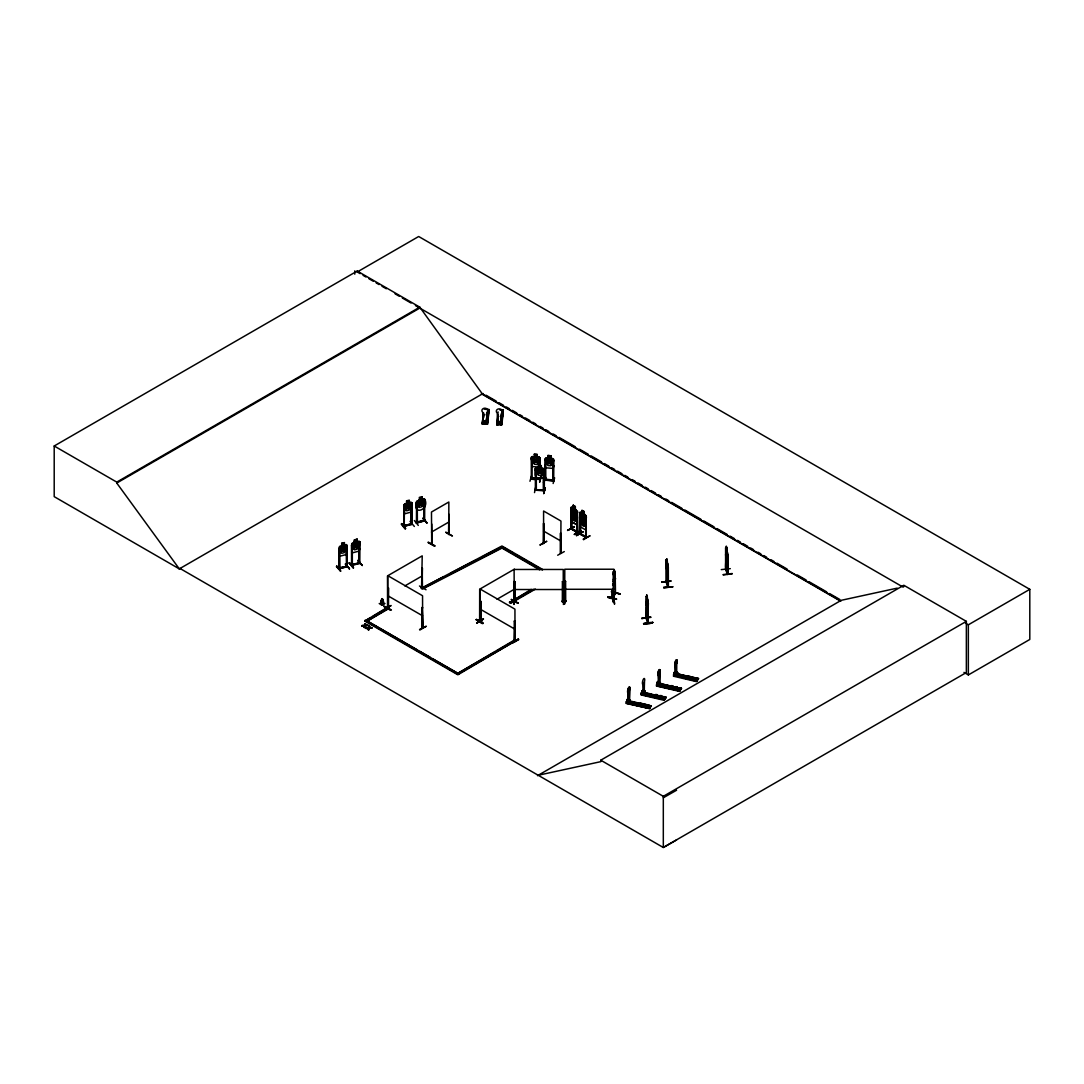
<?xml version="1.0" encoding="UTF-8"?>
<svg xmlns="http://www.w3.org/2000/svg" width="1084" height="1084" viewBox="0 0 1084 1084"><rect width="100%" height="100%" fill="white"/><g stroke="black" fill="none" stroke-linecap="round" stroke-linejoin="round"><path stroke-width="1.5" d="M646.647 606.85L646.701 618.571L646.078 618.178L648.002 623.205M646.674 618.517L646.213 617.812M647.758 622.067L646.66 618.07M647.758 622.799L648.313 603.111L648.029 623.259L648.002 601.674L646.782 594.953L646.294 618.571M667.812 586.634L667.812 564.059L667.947 587.081L666.145 581.891L667.893 586.268M667.839 585.848L668.381 587.04L668.313 566.959M668.354 586.945L666.47 581.905L666.47 566.864M726.185 569.683L726.294 546.119L726.89 547.84M725.982 559.208C725.061 571.688 725.738 565.496 727.54 574.425L727.513 552.84L725.602 547.854M727.906 574.33L727.825 554.276M628.137 702.283L629.303 700.643L629.533 690.63A3.076 0.948 -76.8 0 0 629.533 687.093A3.076 0.948 -76.8 0 0 627.907 689.41A3.076 0.948 -76.8 0 0 627.907 692.961L628.313 702.324L629.479 700.684L629.709 690.671A3.076 0.948 -76.8 0 0 629.709 687.134A3.076 0.948 -76.8 0 0 628.083 689.451A3.076 0.948 -76.8 0 0 628.083 693.001L628.313 702.324M644.37 682.066L644.126 692.08L643.151 693.76L644.316 692.12L644.37 682.066A3.076 0.948 -76.8 0 0 644.37 678.53A3.076 0.948 -76.8 0 0 642.744 680.847A3.076 0.948 -76.8 0 0 642.744 684.397L643.151 693.76M658.354 684.844L659.506 683.191L659.75 673.191A3.076 0.948 -76.8 0 0 659.75 669.641A3.076 0.948 -76.8 0 0 658.11 671.972A3.076 0.948 -76.8 0 0 658.11 675.522L658.53 684.885L659.682 683.245L659.926 673.232A3.076 0.948 -76.8 0 0 659.926 669.695A3.076 0.948 -76.8 0 0 658.3 672.012A3.076 0.948 -76.8 0 0 658.3 675.562L658.11 675.522M676.755 663.381L676.687 673.421L675.535 675.061L675.305 665.739A3.076 0.948 -76.8 0 1 675.305 662.188A3.076 0.948 -76.8 0 1 676.931 659.871A3.076 0.948 -76.8 0 1 676.931 663.422L676.755 663.381A3.076 0.948 -76.8 0 0 676.755 659.831A3.076 0.948 -76.8 0 0 675.115 662.148A3.076 0.948 -76.8 0 0 675.115 665.698L675.359 675.02L676.511 673.381M381.961 602.609C380.362 591.457 387.3 607.609 380.755 604.1L382.083 598.653M627.65 699.573L628.097 699.925M642.175 691.538L642.812 691.05M642.988 691.538L643.273 691.822M643.381 691.7L643.34 691.091M643.124 691.402L642.351 691.389L643.462 691.118M657.582 682.69L657.473 681.904L658.652 682.934M657.961 682.676L657.785 681.971M674.316 672.73L674.492 672.703M675.495 672.419L674.587 672.866L674.573 672.134M674.817 674.221L698.313 679.112L674.709 673.841L674.18 674.6L674.709 671.66L674.614 672.879M674.587 672.256L675.725 673.056M487.136 412.57L486.486 422.326L483.423 422.204L482.8 412.408A3.076 2.507 6.7 0 1 482.8 408.858A3.076 2.507 6.7 0 1 487.136 409.02A3.076 2.507 6.7 0 1 487.136 412.57L487.123 412.679M500.903 422.977L501.553 413.221A3.076 2.507 6.7 0 0 501.553 409.684A3.076 2.507 6.7 0 0 497.217 409.508A3.076 2.507 6.7 0 0 497.217 413.058L497.854 422.746M675.4 672.676L674.695 672.365M657.703 681.47L657.189 682.351L657.988 682.568M627.487 698.909L627.135 699.83M627.5 699.478L627.175 701.904M641.931 691.429C641.579 695.657 642.08 688.625 642.392 691.511M674.709 671.66L674.384 674.654L674.343 672.378M381.405 604.411L381.839 598.815M347.029 566.553L338.682 568.761L339.482 568.558M339.604 568.03C359.59 563.409 330.281 569.696 339.726 568.03M346.108 566.078C347.029 568.328 345.091 565.36 347.029 565.821M352.368 564.601C370.958 560.401 345.661 565.536 352.354 564.629M359.915 562.623L358.872 562.65L359.712 562.433M403.533 526.336L411.893 524.1M424.074 521.092L424.765 520.157L424.061 521.079M423.722 520.93L424.657 519.941L424.657 520.672L416.31 522.881L417.191 521.919L417.367 522.84L417.272 502.8L416.392 502.841L417.272 502.8M648.002 608.26L647.717 610.211L647.907 608.273M667.812 574.032C670.061 585.306 662.121 547.176 667.798 564.127M727.54 559.493L727.229 561.376L725.792 557.325M613.232 583.883L615.021 581.146L615.387 578.233M612.596 584.899L615.116 581.159L615.468 578.246M482.217 424.047L483.505 412.855L482.217 424.047L487.502 424.223L489.196 409.847L484.236 409.115M483.681 414.169L482.597 423.898L483.789 424.101M486.784 422.597L486.784 423.641L482.908 423.492L482.719 420.971L482.556 423.736L483.491 423.925M483.559 417.679L484.047 414.467M485.185 421.486L484.846 422.123L485.198 420.795M485.293 420.958L485.212 421.839M485.185 421.635C484.67 419.223 484.182 423.383 485.036 420.741M485.551 421.391C481.499 420.375 486.662 426.961 485.564 421.269M486.906 424.223L485.917 424.183L486.648 417.774M487.041 414.603L487.936 409.508L486.608 424.183M485.917 424.183L487.936 409.508M486.594 424.196L488.83 409.549M486.811 424.223L488.545 409.86M487.15 424.047L488.83 409.291M487.488 424.237L488.884 409.698M496.716 424.711L498.112 411.906M498.084 414.82L496.919 424.549L498.193 424.765M500.185 409.833L503.247 409.955L501.201 424.291L497.326 424.142L498.139 414.969M497.326 424.142L497.136 421.622L497.136 422.936L501.729 423.112L501.729 421.798L501.377 422.841L497.488 422.679M497.597 421.527L498.152 416.744M498.572 424.061L498.572 421.866L499.981 421.92L499.981 424.115M498.979 421.568L499.507 422.367M499.006 422.055L499.439 421.473L498.884 422.543M499.643 422.381L499.25 421.486L498.992 422.232M499.981 421.92L498.559 422.001M501.079 418.451L501.621 413.641L501.16 418.451M501.025 424.833L500.307 424.82L502.353 410.159L501.201 424.291M503.247 409.955L501.309 424.874L500.659 424.535M501.607 424.711L503.247 410.199L500.185 410.091M503.247 410.199L501.919 424.874L496.635 424.698M616.349 599.371C609.289 594.791 601.132 597.419 616.362 599.303M434.819 545.808L428.126 542.528L434.643 546.322M428.261 542.108L434.806 545.835M485.171 421.676L484.833 420.7M546.661 541.336L540.198 544.764M380.755 604.1L381.88 598.896L383.736 603.476M627.067 699.736L626.958 701.863M642.243 691.145L642.527 690.4L641.999 690.982M657.283 682.283L657.378 684.465L657.907 681.524M380.619 603.151L381.866 598.747L380.47 603.639M531.228 477.895L531.309 478.898L531.282 457.299L534.249 456.743M532.23 456.499L539.168 457.218L540.238 458.126L540.13 466.31M532.108 458.681L531.228 458.789L532.108 458.681L532.027 478.938L532.149 478.193L540.225 478.952M537.149 454.575L537.136 457.109L538.626 458.071L538.626 462.678L537.136 464.508L534.358 464.25L532.867 462.123L532.867 457.529L534.358 456.838L534.263 454.223L537.257 454.508L537.23 457.028L539.182 457.163M537.257 454.508L534.249 454.277M531.445 476.025L529.954 481.269M531.39 477.909L540.13 478.952M543.545 490.28L544.439 490.849L535.388 490.185L535.361 468.369L535.333 475.063L536.363 477.61L543.369 478.274L544.29 475.903M535.333 468.423L538.341 467.787M536.255 470.022L535.388 470.131L536.255 470.022L536.35 490.09L535.469 489.982M539.371 459.372L540.184 459.44L539.371 459.372L539.317 466.228M540.238 458.126L539.141 457.231M536.363 477.61L543.369 478.274M539.195 467.163L532.19 466.513L531.39 457.34M535.604 487.366L534.507 492.597M535.293 489.44C537.759 488.87 534.683 491.662 535.469 489.25M539.331 479.629L539.48 478.64L539.398 479.643M553.802 480.28L553.653 481.011L544.873 480.131L544.9 458.64L547.908 457.976M539.575 482.123L541.065 476.879M544.249 490.808L543.369 490.944L544.344 491.066L544.303 469.223L541.309 468.125L541.322 465.592L538.341 465.321L538.423 467.936M545.74 459.968L544.873 460.077L545.74 459.968L545.78 480.212L545.035 479.169M539.642 482.177L541.119 476.933M543.463 470.89L544.344 470.795L543.463 470.89L543.545 491.011L543.518 470.713M544.9 465.253L545.821 467.8L552.84 468.396L553.87 466.039L552.84 468.396M547.908 455.51L550.889 455.795L547.908 455.51L547.989 458.126L546.499 458.817L546.499 463.424L547.989 465.537L550.767 465.795L552.257 463.966L552.257 459.359L550.767 458.397L550.889 455.795M545.455 477.326L543.545 482.61L545.537 477.407M545.482 477.014L544.06 482.651M550.875 458.315L553.87 459.413L553.667 480.984M545.74 479.291L544.778 479.385M545.835 479.304L553.829 480.009L553.91 480.795L545.035 479.9M543.518 490.036L536.309 489.751L544.249 490.076M552.799 458.505L545.848 457.841M543.667 493.152L545.171 487.908L543.789 493.532M543.667 493.572L545.211 487.949M552.948 460.836L553.816 460.727L552.948 460.836L553.03 480.957L553.003 460.659M554.629 477.841L553.138 483.505M649.465 708.57L626.227 703.462L626.498 701.484L628.842 702.025L628.706 703.53L630.305 699.952M626.688 702.662L649.722 708.367L626.457 703.164M666.023 697.107L664.289 699.559L661.945 699.017L663.679 696.551L666.023 697.107L664.18 700.318L641.064 694.898L641.335 692.92L643.679 693.462L643.679 694.505L645.143 692.432L642.798 691.877M641.335 692.92L641.335 693.963L664.777 699.451L641.186 694.587L641.674 694.045M650.983 706.551L629.14 701.836M665.888 697.852L642.907 691.944M660.522 682.5L658.923 686.091L659.058 684.587L656.714 684.031L656.443 686.023L679.6 691.402C678.855 689.505 675.224 691.091 679.058 687.676L681.402 688.218L680.969 689.41M681.05 689.139L681.538 688.597L659.831 683.421M698.191 679.289L698.408 678.408L696.064 677.852L694.329 680.576L696.064 677.852M698.394 678.841L675.291 673.245L675.318 671.944L677.663 672.5L675.928 676.267L676.064 674.763L673.584 674.411L676.064 674.763M612.731 589.303L612.785 597.731L612.094 597.365L615.793 592.501L615.075 593.571M615.739 593.327L612.446 598.165L612.433 589.235M383.899 606.566C406.161 617.568 369.522 597.975 390.47 610.251M476.093 619.858C483.112 619.316 487.041 628.95 476.459 619.249M407.841 505.957L405.619 504.426L407.327 506.784L405.538 510.212L407.923 507.177C408.939 510.781 412.245 508.572 408.465 506.499L410.226 503.288L407.963 505.903M346.284 554.547L347.178 551.783L346.284 554.547L339.793 556.214L338.994 554.046M358.939 551.011L359.942 541.743L359.807 563.395L359.834 562.623M359.983 548.423L359.034 551.119L352.557 552.799L351.812 550.537M422.096 499.196L424.833 499.331C430.009 510.008 411.622 516.35 416.663 501.499L419.318 499.887L418.072 501.174L418.072 505.781L419.454 507.393L422.001 506.702L423.37 504.372L423.37 499.765L422.001 499.304L422.055 496.675L419.318 497.407L419.454 499.995M423.898 508.667L424.833 505.957M355.755 544.967L358.113 542.23L356.365 545.537C359.861 547.623 357.056 549.778 355.823 546.214L353.452 549.249L355.24 545.821L353.519 543.463L355.782 545.116M486.811 415.308L486.174 414.345M571.038 514.073L571.702 516.905L576.783 519.764L577.447 517.678M576.783 519.764L577.447 517.773M585.441 524.764L586.227 522.745M583.043 516.851C581.837 515.97 587.257 513.396 583.544 517.42L584.967 521.16L583.124 517.705C582.203 521.025 579.926 518.423 582.664 516.892L581.336 513.301L583.084 516.58M485.104 421.012L484.873 422.055L484.616 421.012M485.266 421.053L484.48 421.73M363.858 627.311L364.4 625.617L364.387 627.609L365.051 625.563L367.828 625.211L365.051 625.563M368.614 630.048L369.278 628.002L372.042 627.65L369.278 628.422L368.614 630.048L368.628 628.056L368.086 629.75M364.481 625.265C358.072 625.495 365.457 627.351 365.145 623.666L365.674 624.384L365.145 623.666M364.481 625.685L365.145 624.086M368.709 627.704C362.3 627.934 369.685 629.79 369.373 626.105L369.359 628.07M368.709 628.124L369.373 626.105M336.352 566.58L340.688 571.295L336.812 566.051M336.758 566.105L340.647 570.902M349.509 562.677C361.595 578.3 340.728 552.799 353.438 567.46M353.37 567.826L349.143 563.111L353.452 567.867M401.202 524.114L405.077 528.951L405.552 528.409L401.649 523.599L405.524 528.423M401.622 523.613L405.484 528.748M414.359 520.537L418.302 525.415M365.674 623.964L365.145 625.631L367.828 625.211M369.278 628.422L369.901 626.403M549.358 461.256C550.564 457.665 553.775 459.359 550.008 461.892L551.986 465.009L549.412 462.367L546.824 464.521L548.775 461.757L546.878 458.857L549.182 461.161M626.349 703.15L649.573 708.584L649.817 707.92L628.246 702.852M656.565 685.698L679.925 690.914L656.674 685.711M649.79 708.082L626.498 702.527L626.498 701.484M651.308 706.063L648.842 705.115L647.107 707.581M665.915 697.852L642.568 692.419M698.408 678.408L696.782 681.321M641.62 704.099C640.888 707.527 638.882 701.904 641.823 704.736M654.709 696.334C655.359 693.394 657.934 697.974 654.844 696.253M688.977 677.622L687.893 676.606L687.215 677.771M574.317 526.865L567.528 530.482L574.005 526.756M576.309 535.537L583.151 531.607L576.634 535.374M583.057 531.919L576.58 535.686M648.395 623.164L646.349 618.11M727.269 573.91L727.635 573.084M384.563 609.614L391.094 605.509L384.63 609.303M483.423 619.221L476.675 622.866M347.07 566.038L346.284 566.255M351.595 565.306L351.528 545.293L352.422 545.266L351.528 545.293M352.408 564.615L352.354 565.36L352.286 545.089M352.408 565.347C347.856 565.482 363.641 562.366 358.872 563.355L358.953 543.301L359.847 543.274L358.953 543.301M359.834 563.355L351.623 565.563L351.704 564.805M411.053 524.331L412.001 524.317M412.028 524.263L412.028 502.705L409.332 502.624M417.272 522.881L416.486 523.098L424.793 520.848M417.15 521.96L423.885 520.13M613.896 581.403L613.07 581.403L613.693 581.729M494.047 652.446L457.868 673.34L514.317 640.129L515.577 640.847L457.868 674.804L364.752 621.051L387.72 607.148L388.993 608.517L367.286 621.051L388.993 607.88M387.516 608.083L388.045 607.067L388.478 607.785M388.357 607.23L388.397 608.314L388.045 587.745L388.289 595.929M421.635 587.623L422.503 588.246L421.568 588.463L422.218 555.848L387.476 575.902L387.638 608.314L387.815 575.685L422.557 595.739L422.624 628.015L422.123 626.742M422.001 627.704L422.868 627.853L422.191 607.46L422.557 627.975M480.239 620.644L480.659 620.929M481.093 620.834L479.9 620.875M513.992 604.073L513.924 599.032M513.924 598.761L514.046 604.466M571.729 528.802L571.553 528.531M571.525 529.29L571.891 520.794M586.227 516.16L586.295 537.732L579.764 534.005L579.818 512.515L580.563 511.987L586.295 516.174L586.146 527.691L585.414 529.724L580.333 526.851L579.737 523.978L580.333 526.851M580.739 533.491L580.008 533.111M580.333 533.599L580.414 534.398L580.658 525.862M564.588 598.504L564.656 603.802M422.53 587.474L421.798 587.867M480.551 620.522L479.711 620.644M514.575 620.861L514.344 641.064L514.575 620.861L515.225 641.281L514.263 641.037L515.008 641.416L514.941 609.14L480.198 589.086L479.846 621.606L480.578 621.213L480.266 601.037L480.862 621.701L481.011 601.471L480.266 601.037M515.049 601.159L513.992 601.159L514.48 600.604M514.71 601.539L514.412 581.322L513.762 601.755L514.615 601.566M666.375 560.198L666.348 582.474M646.972 597.541L646.376 596.363M613.192 573.978L614.384 569.913L614.249 582.365M613.409 571.688L614.072 570.712L613.409 572.501M613.232 574.005L615.129 571.268L615.509 593.666M613.232 574.832L614.249 573.314M613.232 579.439L614.249 577.921M613.232 581.417L614.804 577.108L614.249 572.487M611.498 591.905L619.926 594.032M615.387 593.029L612.094 598.097L612.135 589.682M448.519 533.707L449.101 534.426L448.844 514.182L448.519 534.358M628.842 702.025L626.362 701.673M628.842 703.069L630.305 700.996M641.796 693.299L642.324 692.541L664.235 697.662M641.999 693.34L642.527 690.4M645.278 691.199L642.934 690.644L645.278 691.199L643.544 694.966L643.679 693.462M640.509 703.164L638.774 705.887L640.509 703.164L642.853 703.706L641.118 706.429L642.853 703.706M644.926 704.207L643.205 706.931L644.926 704.207L647.27 704.749L645.549 707.473L647.27 704.749M659.058 684.587L656.579 684.234M659.058 685.63L660.522 683.557M655.346 694.6L653.611 697.324L655.346 694.6C661.714 693.652 652.175 701.741 657.69 695.142M651.186 705.67L649.452 708.137M675.318 671.944L677.663 672.5M659.763 695.63L658.029 698.353L659.763 695.63C666.132 694.695 656.606 702.784 662.107 696.185M670.711 685.711L668.991 688.435L670.711 685.711C677.08 684.776 667.554 692.866 673.056 686.267M675.142 686.755L673.408 689.478L675.142 686.755C681.511 685.82 671.985 693.909 677.486 687.31M687.717 675.901L685.996 678.625L687.717 675.901L690.074 676.443L688.34 679.167L690.074 676.443M681.402 688.218L679.831 691.064L656.714 685.088L656.714 684.031M694.492 677.744L692.148 676.944L690.413 679.397M694.492 677.486L692.757 679.953M698.408 678.665L696.551 681.619L673.449 676.199L673.72 674.221M347.043 566.824L347.178 545.157L346.202 544.547L339.82 546.255L338.994 547.434L338.818 568.964L338.764 548.721L339.522 548.518L339.726 568.761M351.772 565.523L351.717 543.951L352.585 542.84L358.967 541.133L359.983 541.797M406.69 500.943L406.69 503.41L406.554 500.835L409.332 500.158L409.237 502.732L410.619 503.179L410.619 507.786L409.237 510.13L406.69 510.808L405.308 509.209L405.308 504.602L406.69 503.41L403.858 504.968L403.885 526.512M411.066 502.095L404.725 503.87L403.939 504.981L404.698 513.816L411.134 512.082L412.069 502.759M423.83 498.667L416.568 501.499L416.432 523.084L423.722 520.401M501.093 415.89L500.185 416.364M514.195 601.119C513.355 600.834 515.943 602.406 514.222 601.213M563.314 601.186L562.501 601.186M563.314 601.918L562.339 601.918L562.406 581.661L563.246 581.837L562.406 581.661M565.672 600.929L564.71 600.942L565.604 600.956M613.991 601.457L612.975 601.647L613.801 601.701L613.896 569.222L564.778 569.222L564.71 601.674L565.699 601.634L565.604 600.672M613.964 600.942L613.002 600.942M612.433 596.864L612.555 597.352M639.858 704.437L641.43 704.194M641.755 704.681L640.007 704.817M654.695 695.874L655.766 695.508M656.457 696.456L656.037 695.345M687.08 677.188L688.841 677.039M688.841 677.757L688.977 676.972M421.568 587.731L422.218 587.352M422.448 588.246L422.218 568.03L421.662 588.368M479.616 621.471L479.684 589.195L514.412 569.141M341.826 545.875L340.457 547.054L340.457 551.661L341.826 553.274L344.387 552.583L345.755 550.238L345.755 545.645L344.387 545.184L344.427 542.556L341.69 543.287L341.69 545.753M486.784 424.196L487.15 422.611M501.201 424.847L501.201 423.248M499.385 422.34L499.033 421.906M531.187 478.654L540.279 479.507M727.825 574.33L726.023 569.249M346.108 566.769L346.907 566.566M571.038 507.461L571.783 506.933L577.515 511.106L577.515 532.664L571.065 528.951L571.105 507.42L571.566 521.783L576.634 524.656L577.379 522.623M570.97 512.298L571.661 511.811L577.447 515.957L575.292 513.857M657.622 682.486L657.175 684.424L657.907 683.719M514.954 581.647L514.114 581.647L514.954 581.647L514.954 601.701L514.073 601.674M562.311 601.376L563.341 600.983M563.246 601.945L563.246 569.466L514.114 569.466L514.222 601.945M564.872 601.674L564.872 600.699M613.002 601.674L612.975 600.726L613.869 600.929M612.975 601.457L613.964 601.674L613.896 600.672M486.513 415.565L486.757 414.657M431.757 524.046L431.988 544.222M445.754 532.325L452.421 536.011L445.89 532.258M431.703 544.06L431.473 512.027L448.844 502L448.79 534.575M575.211 513.897L576.295 515.334L576.295 519.941L575.211 521.309L573.206 520.171L572.122 517.583L573.124 510.171M575.225 511.431L573.057 510.212M584.059 518.924L585.075 520.401L585.075 525.008L583.991 526.363L581.972 525.225L580.889 522.651L581.905 515.239M571.566 521.783L576.661 524.507M579.737 517.366L580.428 516.878L586.227 521.011L585.387 519.751M583.991 516.499L581.837 515.279M388.411 608.26L388.641 588.084M421.906 588.558L422.448 568.165M426.039 589.764L419.454 585.997M422.774 607.799L421.961 607.596M419.535 629.465L426.324 626.227L419.86 630.034M514.643 581.458L513.83 581.661M513.437 600.739L511.377 599.438L517.935 603.165M477.014 623.11L483.478 618.91L477.014 622.69M513.83 601.715L518.233 603.056L511.323 599.533M515.157 621.186L514.344 620.983M515.008 640.685L514.507 640.346M518.369 639.045L511.878 642.826L518.369 639.045L518.721 639.668L511.878 643.246L518.409 639.424M543.328 543.45L543.585 523.206L543.924 543.436M540.008 545.062L546.648 541.336M560.428 533.192L560.699 553.423L560.726 533.355M557.677 555.225L564.303 551.58M180.107 568.517L179.402 568.937L54.2 496.648L54.2 445.998L357.232 271.041L419.793 307.151L482.353 393.926L840.534 600.726M357.232 271.041L357.232 271.976L418.681 236.502L1029.8 589.33L1029.8 639.465L968.351 674.939L963.961 672.392M54.2 445.998L116.76 482.109L419.793 307.151M676.579 839.937L663.313 847.498L180.025 568.477L179.307 568.883L116.76 483.044L419.793 308.086M179.307 568.883L483.058 393.519M431.473 532.081L448.844 522.054M404.847 585.929L422.218 575.902M364.752 621.051L370.362 617.812M373.248 616.132L387.72 607.785L388.993 608.517M501.892 548.125L500.686 546.715L501.892 548.125L422.611 589.046L421.419 588.273L501.96 545.997L542.447 569.371M482.746 556.62L501.96 546.621L513.531 553.301M573.246 505.293L572.176 512.746L573.246 515.334L575.238 516.485L576.309 515.13L576.309 510.523L575.238 509.087L575.306 506.58L573.179 505.347L575.306 506.58L575.387 509.006M571.661 509.236L571.065 508.884L571.62 529.29M577.636 532.434L576.783 532.285L577.081 512.095L577.745 532.529L571.282 528.762L577.013 531.594M577.677 512.447L576.864 512.231M584.154 511.594L585.089 520.198L584.019 521.553L582.027 520.401L580.956 517.813L582.027 510.361L584.154 511.594L584.086 514.114M579.818 512.515L579.845 534.033M580.428 514.29L579.845 513.952L580.333 534.331M579.818 519.141L580.59 521.878M585.861 528.87L585.631 537.434L585.861 517.163L585.956 537.244M586.444 517.502L585.631 517.298M579.886 519.101L580.55 521.932M574.371 526.539L567.853 530.306M586.227 522.84L585.495 524.873L580.468 521.973M571.959 528.667L577.758 531.77L576.851 531.58M574.412 534.1L580.929 530.361M574.425 534.453L581.241 530.875L574.371 534.48M580.496 533.87L586.2 537M586.2 537.732L585.631 536.648M585.794 536.661L580.008 533.843M586.295 537L585.902 536.485M583.178 539.154L590.008 535.943M583.504 539.737L589.723 535.753M497.055 599.222L514.412 589.195M535.374 589.1L510.781 603.3L509.507 602.568L531.214 589.411M509.507 602.568L531.214 590.035M509.507 601.945L510.781 602.677L533.938 589.303M496.946 650.779L514.317 640.752L515.577 641.484M364.752 620.414L457.868 674.18L515.577 640.847M537.501 775.683L841.252 600.306L897.213 588.138M538.206 775.263L600.766 761.659L600.766 760.209L903.799 585.252L966.359 621.362L966.359 672.541L663.313 847.498L663.313 796.32L966.359 621.362M903.799 586.701L903.094 587.121L415.429 305.566M965.451 623.124L968.351 624.804L1029.8 589.33M663.313 797.783L676.579 790.222M421.419 588.273L443.857 576.688M451.337 572.826L475.266 560.469M421.419 587.65L422.611 588.409L501.892 547.488M540.103 479.697C541.621 478.288 533.084 480.497 531.255 478.857M544.913 479.209L545.022 479.927M553.856 480.253L545.835 479.507M666.66 582.433L666.619 561.58L667.134 565.238C668.029 559.574 667.703 578.124 667.134 566.363L666.633 567.42M538.436 467.882L536.946 468.559L536.946 473.166L538.436 475.28L541.214 475.537L542.718 473.708L542.718 469.101L541.214 468.139L541.214 465.673M359.021 563.314L359.129 562.84M514.317 601.403L514.412 589.371M564.574 604.154L564.629 598.476M688.652 677.663L687.215 677.554M656.281 696.362L655.034 696.362M411.053 504.263L411.947 504.236L411.053 504.263L411.215 524.534L411.188 504.439M423.817 500.849L424.698 500.808L423.817 500.849L423.858 521.092M404.508 506.228L403.627 506.255M423.248 518.22L426.744 523.084M404.467 525.361L403.885 525.781M411.893 523.369L410.971 523.613L411.893 523.626M403.871 526.485L411.947 524.29L411.812 504.074M354.495 542.393L354.454 539.873L357.246 539.195L357.246 541.661M344.387 542.718L341.69 543.287M354.59 539.981L357.151 539.29M414.359 526.472L410.023 521.35M422.896 518.26L427.123 523.044L423.234 518.193M346.189 546.729L347.083 546.688L346.189 546.729L346.46 566.973M339.658 548.68L338.764 548.721M345.62 564.059L349.495 568.883M357.923 560.387L362.259 565.469L357.977 560.387M345.24 564.141L349.509 568.924L345.593 564.059M357.923 560.807L362.273 565.509M543.599 543.558L543.585 511.011L560.956 521.038L560.767 553.097M404.346 525.374L411.093 523.992L403.668 525.767M404.251 526.079L404.386 506.052M359.793 562.406L359.671 563.111M352.286 564.425L352.286 565.143M422.123 627.473L422.191 607.46M480.334 621.051L481.106 621.538L481.011 601.471M514.507 640.143L514.886 641.376M577.013 531.39L577.433 532.664M361.677 625.631L367.828 625.631M361.677 626.051L364.4 626.024M369.359 627.663L372.042 627.65M365.904 628.07L372.042 628.07M365.904 628.49L368.628 628.476M359.197 563.531L359.089 543.477M339.007 568.937L347.165 566.729L346.948 546.526M562.366 600.942C564.683 600.78 561.376 602.989 562.501 600.929M564.737 600.685L565.699 601.119M725.589 547.772L725.589 569.344L727.459 574.398M726.822 550.306L726.917 547.827L726.795 557.732L725.914 553.301M727.432 552.881L727.215 551.404M725.589 554.385L725.874 557.352M666.077 567.054L667.798 573.91M721.266 569.615L730.318 568.653M666.511 581.187L666.267 582.365M723.191 574.574L732.215 573.517M661.768 582.298L670.793 581.187M732.215 573.842L723.204 574.927M663.679 587.243L672.798 586.783M663.774 587.867L672.798 586.81L663.706 587.65M646.064 596.606L646.213 618.544M647.311 596.674L647.284 606.566L646.403 602.135M646.782 597.419L646.687 594.967M646.267 596.268L647.798 600.224M648.029 601.701L647.704 600.238M641.687 618.287L650.807 617.081L641.782 618.585M641.755 618.463L650.793 617.352M652.69 622.284C648.273 625.766 634.506 623.354 652.703 622.351M387.76 607.23L388.478 607.568M571.295 528.816L571.295 508.762M580.13 533.843L586.417 537.501M531.946 478.234L531.323 478.139M565.604 581.403L564.778 581.403L565.604 581.403L565.699 601.634M563.816 599.127L563.368 604.452M565.577 601.43L564.778 601.647M613.964 598.476L614.533 604.208L614.032 598.504M688.164 677.785L687.405 677.663M671.145 686.633L670.075 687.459M564.778 589.276L613.896 589.276M514.114 589.52L563.246 589.52M379.21 603.49L381.988 605.292L384.983 603.49M482.556 422.421L487.326 422.462L487.326 421.148L486.96 422.177M497.326 423.099L496.919 424.549L497.908 424.589M536.39 467.665L543.341 468.315M535.537 489.25L536.336 489.331M613.287 571.539L613.07 601.457M675.278 673.421L698.543 678.774M676.701 674.099L698.313 679.112M673.72 675.264L696.673 680.874M696.836 681.24L673.923 675.237L673.679 675.901M659.817 683.597L681.402 688.489M657.947 683.543L681.308 688.936M659.478 684.085L681.064 688.963M659.357 684.397L679.424 689.045M668.991 688.177L671.335 688.733M673.408 689.221L675.752 689.776M642.433 692.906L664.045 697.933M641.2 693.11L643.544 693.652M653.611 697.053L655.956 697.608M658.029 698.096L660.373 698.652M641.335 694.519L664.289 699.559M640.509 703.421L642.853 703.977M629.614 700.874L651.321 706.036L627.744 700.982M629.262 701.524L650.942 706.592M647.947 622.501L648.151 602.65M671.403 686.47L671.972 687.242L670.4 687.486M514.67 640.929L515.13 641.186M577.189 532.176L577.081 523.802M581.905 515.401L583.924 516.54L583.924 519.006M571.62 511.946L573.124 512.8M670.21 687.378L672.039 686.931M476.404 619.587L482.963 623.327M476.364 619.669L483.003 623.408M357.232 271.976L360.145 273.656M363.059 275.336L365.972 277.016M368.872 278.696L373.235 281.217M376.148 282.897L379.061 284.577M381.974 286.257L386.338 288.778M395.064 293.818L399.427 296.338M402.34 298.019L411.066 303.046M485.984 395.199L496.215 401.107M499.141 402.801L503.532 405.335M506.445 407.015L509.372 408.709M512.298 410.389L516.689 412.923M519.615 414.616L522.529 416.31M525.455 417.99L529.846 420.524M532.772 422.218L535.686 423.898M540.076 426.432L543.003 428.126M545.929 429.806L548.843 431.5M553.233 434.034L556.16 435.714M559.087 437.408L575.17 446.689M579.547 449.223L588.327 454.291M591.241 455.971L601.484 461.879M604.398 463.573L608.788 466.106M611.715 467.787L614.642 469.48M617.568 471.174L621.945 473.694M624.872 475.388L627.799 477.082M632.175 479.602L635.102 481.296M638.029 482.99L642.419 485.524M645.346 487.204L648.259 488.898M651.186 490.578L655.576 493.112M658.503 494.805L661.416 496.486M665.806 499.019L668.733 500.713M671.66 502.393L681.89 508.301M684.817 509.995L700.901 519.277M703.814 520.97L714.058 526.878M716.971 528.558L727.215 534.48M730.128 536.16L734.518 538.694M737.445 540.388L740.372 542.068M743.299 543.761L747.675 546.295M750.602 547.976L753.529 549.669M757.906 552.203L760.832 553.883M763.759 555.577L766.686 557.257M771.076 559.791L773.99 561.485M776.916 563.165L787.147 569.086M797.39 574.994L806.157 580.048M809.084 581.742L826.631 591.864M829.545 593.558L839.788 599.466M481.391 393.79L840.75 601.268M581.945 510.401L584.086 511.634M543.585 531.065L560.956 541.092M516.418 554.967L526.539 560.807M529.439 562.474L542.447 569.994M500.686 546.715L539.737 569.263M500.686 547.352L539.737 569.886M480.198 609.14L514.941 629.194M387.815 595.739L422.557 615.793M367.476 621.159L416.933 649.709M419.847 651.389L430.036 657.27M432.936 658.95L459.128 674.072L366.013 620.319M600.766 760.209L663.313 796.32M363.858 626.891L364.387 627.609M727.743 573.856L727.662 553.816M571.105 529.006L570.997 528.179M560.401 553.301L560.658 533.057M671.972 686.999L670.63 686.47L670.21 687.581M354.454 539.873L353.221 548.247L354.59 549.845L357.151 549.168L358.519 546.824L358.519 542.217L357.151 541.77L357.11 539.249M351.717 543.951L351.758 550.618M339.793 556.214L339.048 553.951M585.441 514.968L586.146 516.201M726.321 546.959L726.7 547.989M726.321 547.786L726.7 548.802M666.823 559.629L667.188 561.485L666.823 560.455M666.972 561.376L666.809 558.924M646.809 595.793L647.189 596.823M646.809 596.62L647.189 597.636M647.812 610.197L646.064 603.219L647.717 610.211M383.587 603.951L382.34 598.869L383.045 604.33M571.187 514.06L571.824 516.811M382.205 598.666L382.788 602.704M382.124 598.964L382.246 604.493M968.351 624.804L968.351 674.939M677.527 672.69L677.527 673.733M577.311 515.984L577.311 522.569M573.314 505.429L573.314 507.895M482.908 422.448L482.908 423.492M479.914 601.512L479.846 621.606M424.698 499.345L424.657 520.943M421.961 496.784L421.961 499.25M417.15 502.637L417.232 522.935M388.045 587.745L388.072 595.793M354.78 270.851L354.78 274.171M339.522 548.518L339.522 568.572M116.76 482.109L116.76 483.044M647.676 606.322L647.446 600.062L647.121 601.403C646.62 590.102 646.227 608.463 647.134 602.528L647.636 606.362M727.188 557.488L726.646 553.694C725.819 559.764 726.104 541.228 726.632 552.569L726.957 551.228L727.188 557.488M607.934 597.081L616.539 599.1L607.934 597.081M576.214 516.011L574.344 512.637C573.422 515.957 571.146 513.369 573.897 511.824L572.555 508.233L574.317 511.512C575.089 508.247 577.636 511.038 574.777 512.353L576.214 516.011M575.997 520.943L574.127 517.569L572.989 519.25L572.23 518.802L573.666 516.77L572.311 513.193L574.086 516.445C574.927 513.247 577.352 515.835 574.561 517.285L575.997 520.943M584.777 526.011L582.894 522.637C581.932 525.916 579.574 523.369 582.433 521.838L581.078 518.247L582.867 521.512C583.653 518.247 586.227 521.011 583.327 522.352L584.777 526.011M345.444 551.295L344.563 551.607L343.059 549.629L340.688 552.664L342.476 549.249L340.755 546.892L343.018 548.545L345.349 545.659L343.614 548.951L345.444 551.295M423.072 505.415L422.137 505.672L420.673 503.748L418.302 506.784L420.091 503.369L418.383 501.011L420.633 502.664L422.963 499.778L421.229 503.084L423.072 505.415M537.312 468.667L539.195 471.675L537.217 474.413L539.791 472.258L542.379 474.9L540.428 471.77C544.154 469.318 540.97 467.516 539.846 471.161L537.312 468.667M667.595 569.276L667.283 570.401C665.251 559.073 667.541 552.19 667.595 569.276M538.382 463.627L535.781 461.079L533.192 463.22L535.144 460.47L533.274 457.475L535.726 459.968L538.26 457.949L536.377 460.605L538.382 463.627M620.075 593.842L611.322 591.783L620.089 593.869M408.79 500.794L407.137 502.055L408.79 500.794M421.554 497.366L419.901 498.64L421.554 497.366M409.237 503.545L406.69 504.236L406.69 508.843L409.237 508.152L409.237 503.545M422.001 500.131L419.454 500.808L419.454 505.415L422.001 504.738L422.001 500.131M343.926 543.247L342.287 544.507L343.926 543.247M356.69 539.832L355.051 541.092L356.69 539.832M344.387 546.011L341.826 546.688L341.826 551.295L344.387 550.618L344.387 546.011M357.151 542.583L354.59 543.274L354.59 547.881L357.151 547.19L357.151 542.583M670.806 580.902L661.701 582.108L670.793 580.916M652.703 622.636L643.693 623.761L652.703 622.677M536.634 454.995L534.846 454.833L534.846 455.659L536.634 455.822L536.634 454.995M550.279 456.296L548.477 456.12L548.477 456.947L550.279 457.109L550.279 456.296M537.136 457.922L534.358 457.665L534.358 462.272L537.136 462.529L537.136 457.922M550.767 459.209L547.989 458.952L547.989 463.559L550.767 463.817L550.767 459.209M540.726 466.039L538.938 465.863L538.938 466.689L540.726 466.852L540.726 466.039M541.214 468.966L538.436 468.694L538.436 473.302L541.214 473.572L541.214 468.966M574.859 511.648L573.558 510.916L574.859 512.461L574.859 511.648M583.626 516.702L582.338 515.97L583.626 517.529L583.626 516.702M575.211 514.724L573.206 513.586L573.206 518.193L575.211 519.331L575.211 514.724M583.991 519.792L581.972 518.653L581.972 523.26L583.991 524.399L583.991 519.792M574.886 506.824L573.599 506.079L574.886 507.637L574.886 506.824M583.653 511.892L582.379 511.147L583.653 512.705L583.653 511.892M575.238 509.9L573.246 508.748L573.246 513.355L575.238 514.507L575.238 509.9M584.019 514.968L582.027 513.816L582.027 518.423L584.019 519.575L584.019 514.968M726.795 551.146L726.226 549.547L726.795 555.753L726.795 551.146M667.283 563.816L666.714 562.23L667.283 568.423L667.283 563.816M647.284 599.98L646.714 598.395L647.284 604.587L647.284 599.98"/></g></svg>
